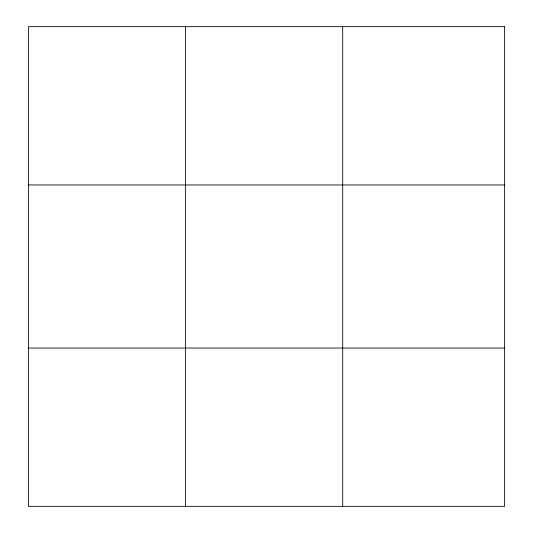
<?xml version="1.0" encoding="UTF-8"?>
<svg xmlns="http://www.w3.org/2000/svg" width="533" height="533" viewBox="0 0 533 533"><rect width="100%" height="100%" fill="white"/><g stroke="black" fill="none" stroke-linecap="round" stroke-linejoin="round"><path stroke-width="0.8" d="M185.544 506.35L185.544 26.65M342.699 506.35L342.699 26.65M28.389 184.951L504.611 184.951M28.389 348.049L504.611 348.049M504.611 26.65L504.611 506.35L28.389 506.35L28.389 26.65L504.611 26.65"/></g></svg>
